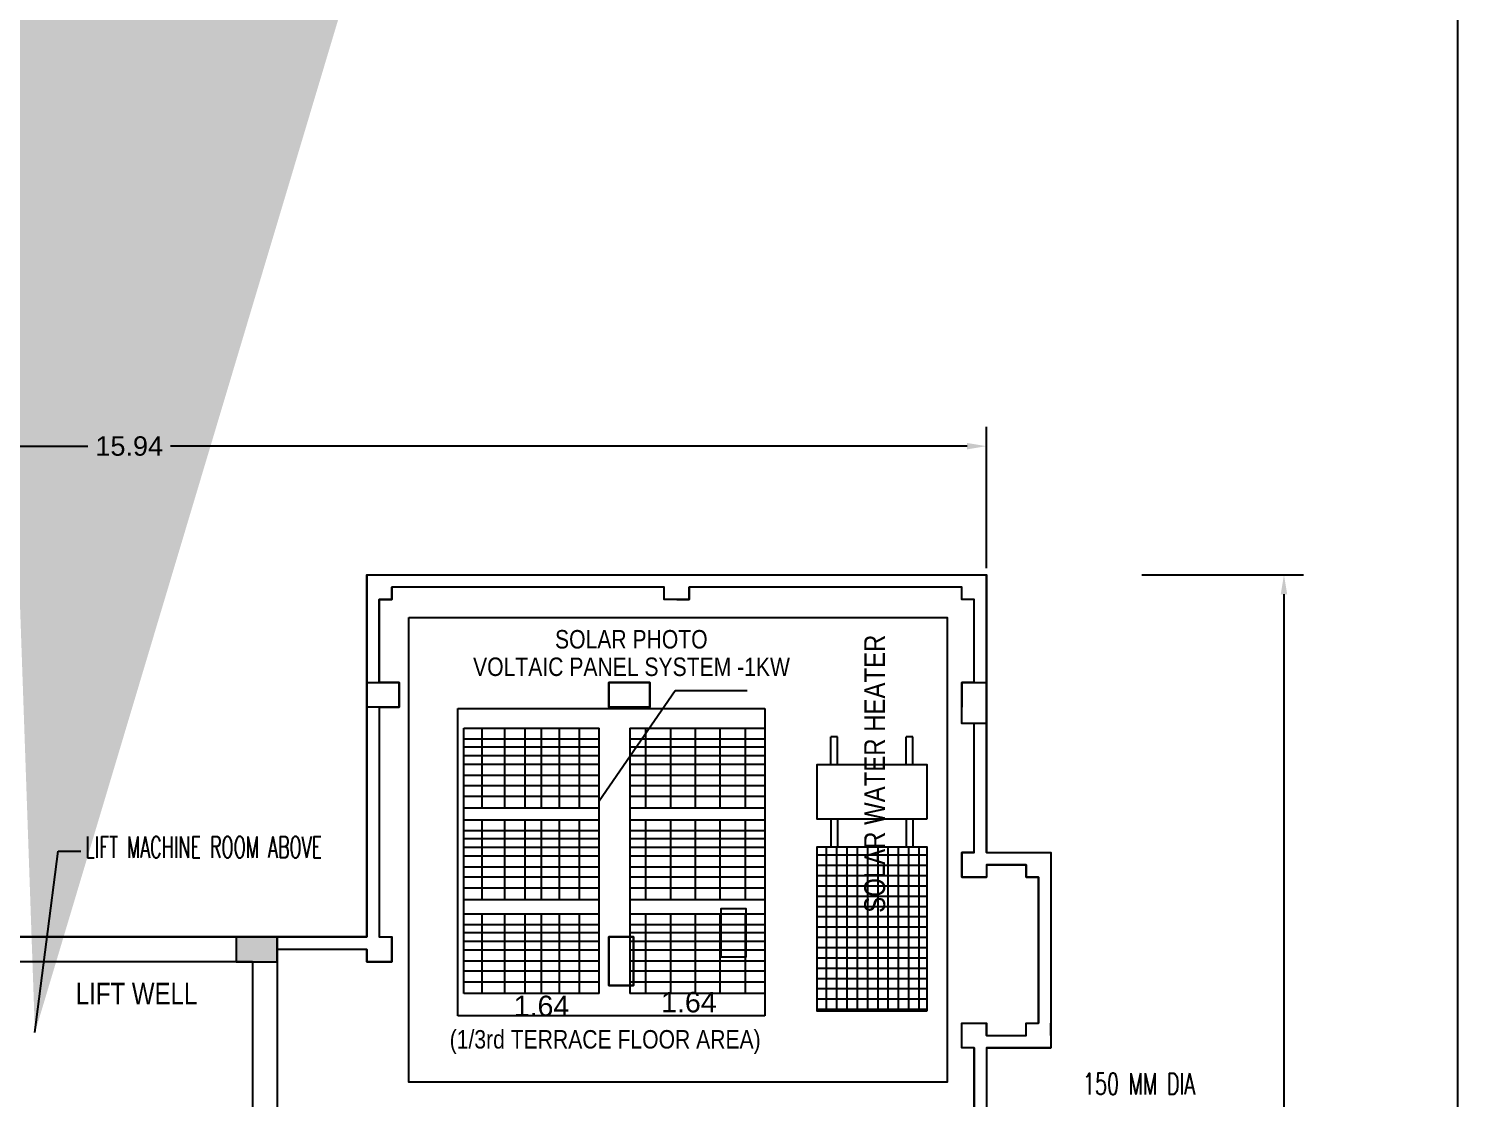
# Model space of a CAD drawing. Header units: metres. Extents: x 10 to 343, y 349 to 530.
# Drawn here: x 289.55 to 302.83, y 441.66 to 451.6 of the extents above; entities that cross this region are included whole.
import ezdxf

# ---------------------------------------------------------------- set-up
doc = ezdxf.new("R2010")
doc.units = ezdxf.units.M
doc.layers.add('BLK_2_FLR_5_ROOF_AREA', color=54, linetype='Continuous')
doc.layers.add('SOLAR_PANEL', color=3, linetype='Continuous')
doc.styles.add('ATT', font='swissck.ttf', dxfattribs={"height": 12})
doc.styles.add('m', font='micross.ttf', dxfattribs={"width": 0.9, "height": 350})
doc.styles.add('RS3', font='romans.shx', dxfattribs={"width": 0.75, "height": 200})
doc.styles.get("Standard").update_dxf_attribs({"font": 'arial.ttf'})
doc.styles.add('style1', font='micross.ttf')
doc.styles.add('style6', font='romans.shx', dxfattribs={"width": 0.8})
doc.dimstyles.new('1', dxfattribs={"dimtxt": 2, "dimasz": 100, "dimexe": 100, "dimexo": 0, "dimgap": 50, "dimtad": 1, "dimdec": 0, "dimzin": 3, "dimdsep": 46, "dimtxsty": 'RS3', "dimblk": 'ARCHTICK', "dimcen": 150, "dimdle": 100, "dimclrd": 256, "dimclre": 256, "dimclrt": 6, "dimadec": 0, "dimazin": 0, "dimtfac": 1, "dimtdec": 0, "dimtmove": 2, "dimatfit": 3, "dimfxl": 0, "dimlwd": -1, "dimlwe": -1, "dimarcsym": 0})
doc.dimstyles.get("Standard").update_dxf_attribs({"dimtxt": 0.18, "dimasz": 0.18, "dimexe": 0.18, "dimexo": 0.0625, "dimgap": 0.09, "dimtad": 0, "dimtih": 1, "dimtoh": 1, "dimzin": 0, "dimdsep": 46, "dimtxsty": 'Standard', "dimcen": 0.09, "dimadec": 0, "dimazin": 0, "dimtfac": 1, "dimtofl": 0, "dimtmove": 0, "dimatfit": 3, "dimfxl": 0, "dimtolj": 1, "dimtzin": 0, "dimarcsym": 0})
pattern_1 = [(270, (234.42885, -518.51004), (0.095621499, 0), []), (360, (234.42885, -518.51004), (0, 0.095621499), [])]
pattern_2 = [(270, (234.42885, -518.51004), (0.095621499, 0), []), (360, (234.42885, -518.51004), (0, 0.095621499), [])]

# ---------------------------------------------------------------- blocks, each defined once
blk = doc.blocks.new('_ArchTick')
at = {"color": 0, "linetype": 'ByBlock', "const_width": 0.15}
blk.add_lwpolyline([(-0.5, -0.5), (0.5, 0.5)], dxfattribs=at)
blk = doc.blocks.new('*D48')
at = {"color": 0, "lineweight": -2, "ltscale": 400}
for p, q in [((282.511, 446.585), (282.511, 447.899)), ((298.451, 446.585), (298.451, 447.899)), ((282.691, 447.719), (290.096, 447.719)), ((298.271, 447.719), (290.866, 447.719))]:
    blk.add_line(p, q, dxfattribs=at)
at = {"color": 0, "ltscale": 400}
for points in [[(282.691, 447.749), (282.691, 447.689), (282.511, 447.719)], [(298.271, 447.749), (298.271, 447.689), (298.451, 447.719)]]:
    blk.add_solid(points, dxfattribs=at)
at = {"layer": 'Defpoints', "color": 0, "ltscale": 400}
for p in [(298.451, 447.719), (282.511, 446.523), (298.451, 446.523)]:
    blk.add_point(p, dxfattribs=at)
at = {"color": 0, "ltscale": 400, "insert": (290.481, 447.719), "char_height": 0.18, "attachment_point": 5}
blk.add_mtext('\\A1;15.94', dxfattribs=at)
blk = doc.blocks.new('*D36')
at = {"color": 0, "lineweight": -2, "ltscale": 400}
for p, q in [((299.897, 446.523), (301.398, 446.523)), ((301.218, 446.343), (301.218, 437.36)), ((301.218, 428.013), (301.218, 436.996)), ((299.897, 427.833), (301.398, 427.833))]:
    blk.add_line(p, q, dxfattribs=at)
at = {"color": 0, "ltscale": 400}
for points in [[(301.188, 446.343), (301.248, 446.343), (301.218, 446.523)], [(301.188, 428.013), (301.248, 428.013), (301.218, 427.833)]]:
    blk.add_solid(points, dxfattribs=at)
at = {"layer": 'Defpoints', "color": 0, "ltscale": 400}
for p in [(299.834, 446.523), (299.834, 427.833), (301.218, 427.833)]:
    blk.add_point(p, dxfattribs=at)
at = {"color": 0, "ltscale": 400, "insert": (301.218, 437.178), "char_height": 0.18, "attachment_point": 5}
blk.add_mtext('\\A1;18.69', dxfattribs=at)

msp = doc.modelspace()

# ---------------------------------------------------------------- hatches: boundary and pattern name
h = msp.add_hatch()
h.set_pattern_fill('ANSI37', color=256, scale=0.764972, angle=225, style=0)
h.set_pattern_definition(pattern_1)
h.paths.add_polyline_path([(297.8961, 443.9967), (296.8761, 443.9967), (296.8761, 442.4668), (297.8961, 442.4668)])
h = msp.add_hatch()
h.set_pattern_fill('ANSI37', color=256, scale=0.764972, angle=225, style=0)
h.set_pattern_definition([(270, (234.42885, -518.51004), (0.095621499, 0), []), (360, (234.42885, -518.51004), (0, 0.095621499), [])])
h.paths.add_polyline_path([(297.8961, 443.9967), (296.8761, 443.9967), (296.8761, 442.4668), (297.8961, 442.4668)])
h = msp.add_hatch()
h.set_pattern_fill('ANSI37', color=256, scale=0.764972, angle=225, style=0)
h.set_pattern_definition(pattern_2)
h.paths.add_polyline_path([(297.8961, 443.9967), (296.8761, 443.9967), (296.8761, 442.4668), (297.8961, 442.4668)])
h = msp.add_hatch()
h.set_pattern_fill('ANSI37', color=256, scale=0.764972, angle=225, style=0)
h.set_pattern_definition(pattern_1)
h.paths.add_polyline_path([(297.8961, 443.9967), (296.8761, 443.9967), (296.8761, 442.4668), (297.8961, 442.4668)])
h = msp.add_hatch()
h.set_pattern_fill('ANSI37', color=256, scale=0.764972, angle=225, style=0)
h.set_pattern_definition(pattern_2)
h.paths.add_polyline_path([(297.8961, 443.9967), (296.8761, 443.9967), (296.8761, 442.4668), (297.8961, 442.4668)])
h = msp.add_hatch()
h.set_pattern_fill('ANSI37', color=256, scale=0.764972, angle=225, style=0)
h.set_pattern_definition(pattern_2)
h.paths.add_polyline_path([(297.8961, 443.9967), (296.8761, 443.9967), (296.8761, 442.4668), (297.8961, 442.4668)])
h = msp.add_hatch()
h.set_pattern_fill('ANSI37', color=256, scale=0.764972, angle=225, style=0)
h.set_pattern_definition(pattern_1)
h.paths.add_polyline_path([(297.8961, 443.9967), (296.8761, 443.9967), (296.8761, 442.4668), (297.8961, 442.4668)])
at = {"linetype": 'ByBlock'}
msp.add_hatch(color=256, dxfattribs=at).paths.add_polyline_path([(291.8562, 443.1576), (291.8562, 442.9276), (291.4762, 442.9276), (291.4762, 443.1576)])

# ---------------------------------------------------------------- linework, layer by layer
for p, q in [((292.6912, 446.5226), (292.6912, 443.1576)), ((292.6912, 446.5226), (298.4512, 446.5226)), ((292.6912, 446.4076), (292.6912, 445.8676)), ((295.4562, 446.4076), (292.9212, 446.4076)), ((298.2212, 446.4076), (295.6862, 446.4076)), ((298.4512, 443.9426), (298.4512, 446.5226)), ((298.3362, 445.5226), (298.3362, 446.2926)), ((292.6912, 445.7526), (292.6912, 443.1576)), ((295.558, 445.444), (294.8506, 444.4196)), ((295.558, 445.444), (294.8506, 444.4196)), ((295.558, 445.444), (294.8506, 444.4196)), ((295.558, 445.444), (294.8506, 444.4196)), ((295.558, 445.444), (294.8506, 444.4196)), ((295.558, 445.444), (294.8506, 444.4196)), ((295.558, 445.444), (294.8506, 444.4196)), ((296.2273, 445.444), (295.558, 445.444)), ((296.2273, 445.444), (295.558, 445.444)), ((296.2273, 445.444), (295.558, 445.444)), ((296.2273, 445.444), (295.558, 445.444)), ((296.2273, 445.444), (295.558, 445.444)), ((296.2273, 445.444), (295.558, 445.444)), ((296.2273, 445.444), (295.558, 445.444)), ((292.8062, 445.2926), (292.8062, 443.1576)), ((292.8062, 445.2926), (292.8062, 443.1576)), ((293.5363, 445.2815), (296.3921, 445.2815)), ((293.5363, 445.2815), (296.3921, 445.2815)), ((293.5363, 445.2815), (296.3921, 445.2815)), ((293.5363, 445.2815), (296.3921, 445.2815)), ((293.5363, 445.2815), (296.3921, 445.2815)), ((293.5363, 445.2815), (296.3921, 445.2815)), ((293.5363, 445.2815), (296.3921, 445.2815)), ((296.3921, 445.2815), (296.3921, 442.4257)), ((296.3921, 445.2815), (296.3921, 442.4257)), ((296.3921, 445.2815), (296.3921, 442.4257)), ((296.3921, 445.2815), (296.3921, 442.4257)), ((296.3921, 445.2815), (296.3921, 442.4257)), ((296.3921, 445.2815), (296.3921, 442.4257)), ((296.3921, 445.2815), (296.3921, 442.4257)), ((293.5929, 445.098), (294.8494, 445.098)), ((293.5929, 445.098), (294.8494, 445.098)), ((293.5929, 445.098), (294.8494, 445.098)), ((293.5929, 445.098), (294.8494, 445.098)), ((293.5929, 445.098), (294.8494, 445.098)), ((293.5929, 445.098), (294.8494, 445.098)), ((293.5929, 445.098), (294.8494, 445.098)), ((293.7607, 445.098), (293.7607, 444.3555)), ((293.97, 445.098), (293.97, 444.3555)), ((294.1583, 445.098), (294.1583, 444.3555)), ((294.3107, 445.098), (294.3107, 444.3555)), ((294.4796, 445.098), (294.4796, 444.3555)), ((294.6639, 445.098), (294.6639, 444.3555)), ((294.6639, 445.098), (294.6639, 444.3555)), ((294.6639, 445.098), (294.6639, 444.3555)), ((294.6639, 445.098), (294.6639, 444.3555)), ((294.6639, 445.098), (294.6639, 444.3555)), ((294.6639, 445.098), (294.6639, 444.3555)), ((294.6639, 445.098), (294.6639, 444.3555)), ((294.8494, 444.2466), (294.8494, 445.098)), ((294.8494, 444.2466), (294.8494, 445.098)), ((294.8494, 444.2466), (294.8494, 445.098)), ((294.8494, 444.2466), (294.8494, 445.098)), ((294.8494, 444.2466), (294.8494, 445.098)), ((294.8494, 444.2466), (294.8494, 445.098)), ((294.8494, 444.2466), (294.8494, 445.098)), ((295.1355, 445.098), (296.3921, 445.098)), ((295.1355, 445.098), (296.3921, 445.098)), ((295.1355, 445.098), (296.3921, 445.098)), ((295.1355, 445.098), (296.3921, 445.098)), ((295.1355, 445.098), (296.3921, 445.098)), ((295.1355, 445.098), (296.3921, 445.098)), ((295.1355, 445.098), (296.3921, 445.098)), ((295.2818, 445.098), (295.2818, 444.3555)), ((295.2818, 445.098), (295.2818, 444.3555)), ((295.2818, 445.098), (295.2818, 444.3555)), ((295.2818, 445.098), (295.2818, 444.3555)), ((295.2818, 445.098), (295.2818, 444.3555)), ((295.2818, 445.098), (295.2818, 444.3555)), ((295.2818, 445.098), (295.2818, 444.3555)), ((295.5147, 445.098), (295.5147, 444.3555)), ((295.5147, 445.098), (295.5147, 444.3555)), ((295.5147, 445.098), (295.5147, 444.3555)), ((295.5147, 445.098), (295.5147, 444.3555)), ((295.5147, 445.098), (295.5147, 444.3555)), ((295.5147, 445.098), (295.5147, 444.3555)), ((295.5147, 445.098), (295.5147, 444.3555)), ((295.7442, 445.098), (295.7442, 444.3555)), ((295.7442, 445.098), (295.7442, 444.3555)), ((295.7442, 445.098), (295.7442, 444.3555)), ((295.7442, 445.098), (295.7442, 444.3555)), ((295.7442, 445.098), (295.7442, 444.3555)), ((295.7442, 445.098), (295.7442, 444.3555)), ((295.7442, 445.098), (295.7442, 444.3555)), ((295.9738, 445.098), (295.9738, 444.3555)), ((295.9738, 445.098), (295.9738, 444.3555)), ((295.9738, 445.098), (295.9738, 444.3555)), ((295.9738, 445.098), (295.9738, 444.3555)), ((295.9738, 445.098), (295.9738, 444.3555)), ((295.9738, 445.098), (295.9738, 444.3555)), ((295.9738, 445.098), (295.9738, 444.3555)), ((296.2066, 445.098), (296.2066, 444.3555)), ((296.2066, 445.098), (296.2066, 444.3555)), ((296.2066, 445.098), (296.2066, 444.3555)), ((296.2066, 445.098), (296.2066, 444.3555)), ((296.2066, 445.098), (296.2066, 444.3555)), ((296.2066, 445.098), (296.2066, 444.3555)), ((296.2066, 445.098), (296.2066, 444.3555)), ((296.3921, 445.098), (296.3921, 444.3555)), ((296.3921, 445.098), (296.3921, 444.3555)), ((296.3921, 445.098), (296.3921, 444.3555)), ((296.3921, 445.098), (296.3921, 444.3555)), ((296.3921, 445.098), (296.3921, 444.3555)), ((296.3921, 445.098), (296.3921, 444.3555)), ((296.3921, 445.098), (296.3921, 444.3555)), ((298.3362, 443.9426), (298.3362, 445.1426)), ((294.8494, 444.9956), (293.5929, 444.9956)), ((294.8494, 444.9956), (293.5929, 444.9956)), ((294.8494, 444.9956), (293.5929, 444.9956)), ((294.8494, 444.9956), (293.5929, 444.9956)), ((294.8494, 444.9956), (293.5929, 444.9956)), ((294.8494, 444.9956), (293.5929, 444.9956)), ((294.8494, 444.9956), (293.5929, 444.9956)), ((296.3921, 444.9956), (295.1355, 444.9956)), ((296.3921, 444.9956), (295.1355, 444.9956)), ((296.3921, 444.9956), (295.1355, 444.9956)), ((296.3921, 444.9956), (295.1355, 444.9956)), ((296.3921, 444.9956), (295.1355, 444.9956)), ((296.3921, 444.9956), (295.1355, 444.9956)), ((296.3921, 444.9956), (295.1355, 444.9956)), ((297.0036, 444.7617), (297.0036, 445.0167)), ((297.0673, 445.0167), (297.0036, 445.0167)), ((297.0036, 444.7617), (297.0036, 445.0167)), ((297.0673, 445.0167), (297.0036, 445.0167)), ((297.0036, 444.7617), (297.0036, 445.0167)), ((297.0673, 445.0167), (297.0036, 445.0167)), ((297.0036, 444.7617), (297.0036, 445.0167)), ((297.0673, 445.0167), (297.0036, 445.0167)), ((297.0036, 444.7617), (297.0036, 445.0167)), ((297.0673, 445.0167), (297.0036, 445.0167)), ((297.0036, 444.7617), (297.0036, 445.0167)), ((297.0673, 445.0167), (297.0036, 445.0167)), ((297.0036, 444.7617), (297.0036, 445.0167)), ((297.0673, 445.0167), (297.0036, 445.0167)), ((297.0673, 444.7617), (297.0673, 445.0167)), ((297.0673, 444.7617), (297.0673, 445.0167)), ((297.0673, 444.7617), (297.0673, 445.0167)), ((297.0673, 444.7617), (297.0673, 445.0167)), ((297.0673, 444.7617), (297.0673, 445.0167)), ((297.0673, 444.7617), (297.0673, 445.0167)), ((297.0673, 444.7617), (297.0673, 445.0167)), ((297.7048, 444.7617), (297.7048, 445.0167)), ((297.7686, 445.0167), (297.7048, 445.0167)), ((297.7048, 444.7617), (297.7048, 445.0167)), ((297.7686, 445.0167), (297.7048, 445.0167)), ((297.7048, 444.7617), (297.7048, 445.0167)), ((297.7686, 445.0167), (297.7048, 445.0167)), ((297.7048, 444.7617), (297.7048, 445.0167)), ((297.7686, 445.0167), (297.7048, 445.0167)), ((297.7048, 444.7617), (297.7048, 445.0167)), ((297.7686, 445.0167), (297.7048, 445.0167)), ((297.7048, 444.7617), (297.7048, 445.0167)), ((297.7686, 445.0167), (297.7048, 445.0167)), ((297.7048, 444.7617), (297.7048, 445.0167)), ((297.7686, 445.0167), (297.7048, 445.0167)), ((297.7686, 444.7617), (297.7686, 445.0167)), ((297.7686, 444.7617), (297.7686, 445.0167)), ((297.7686, 444.7617), (297.7686, 445.0167)), ((297.7686, 444.7617), (297.7686, 445.0167)), ((297.7686, 444.7617), (297.7686, 445.0167)), ((297.7686, 444.7617), (297.7686, 445.0167)), ((297.7686, 444.7617), (297.7686, 445.0167)), ((294.8494, 444.9214), (293.5929, 444.9214)), ((294.8494, 444.9214), (293.5929, 444.9214)), ((294.8494, 444.9214), (293.5929, 444.9214)), ((294.8494, 444.9214), (293.5929, 444.9214)), ((294.8494, 444.9214), (293.5929, 444.9214)), ((294.8494, 444.9214), (293.5929, 444.9214)), ((294.8494, 444.9214), (293.5929, 444.9214)), ((294.8494, 444.8403), (293.5929, 444.8403)), ((294.8494, 444.8403), (293.5929, 444.8403)), ((294.8494, 444.8403), (293.5929, 444.8403)), ((294.8494, 444.8403), (293.5929, 444.8403)), ((294.8494, 444.8403), (293.5929, 444.8403)), ((294.8494, 444.8403), (293.5929, 444.8403)), ((294.8494, 444.8403), (293.5929, 444.8403)), ((296.3921, 444.9214), (295.1355, 444.9214)), ((296.3921, 444.9214), (295.1355, 444.9214)), ((296.3921, 444.9214), (295.1355, 444.9214)), ((296.3921, 444.9214), (295.1355, 444.9214)), ((296.3921, 444.9214), (295.1355, 444.9214)), ((296.3921, 444.9214), (295.1355, 444.9214)), ((296.3921, 444.9214), (295.1355, 444.9214)), ((296.3921, 444.8403), (295.1355, 444.8403)), ((296.3921, 444.8403), (295.1355, 444.8403)), ((296.3921, 444.8403), (295.1355, 444.8403)), ((296.3921, 444.8403), (295.1355, 444.8403)), ((296.3921, 444.8403), (295.1355, 444.8403)), ((296.3921, 444.8403), (295.1355, 444.8403)), ((296.3921, 444.8403), (295.1355, 444.8403)), ((294.8494, 444.7593), (293.5929, 444.7593)), ((294.8494, 444.7593), (293.5929, 444.7593)), ((294.8494, 444.7593), (293.5929, 444.7593)), ((294.8494, 444.7593), (293.5929, 444.7593)), ((294.8494, 444.7593), (293.5929, 444.7593)), ((294.8494, 444.7593), (293.5929, 444.7593)), ((294.8494, 444.7593), (293.5929, 444.7593)), ((296.3921, 444.7593), (295.1355, 444.7593)), ((296.3921, 444.7593), (295.1355, 444.7593)), ((296.3921, 444.7593), (295.1355, 444.7593)), ((296.3921, 444.7593), (295.1355, 444.7593)), ((296.3921, 444.7593), (295.1355, 444.7593)), ((296.3921, 444.7593), (295.1355, 444.7593)), ((296.3921, 444.7593), (295.1355, 444.7593)), ((294.8494, 444.6581), (293.5929, 444.6581)), ((294.8494, 444.6581), (293.5929, 444.6581)), ((294.8494, 444.6581), (293.5929, 444.6581)), ((294.8494, 444.6581), (293.5929, 444.6581)), ((294.8494, 444.6581), (293.5929, 444.6581)), ((294.8494, 444.6581), (293.5929, 444.6581)), ((294.8494, 444.6581), (293.5929, 444.6581)), ((294.8494, 444.5635), (293.5929, 444.5635)), ((294.8494, 444.5635), (293.5929, 444.5635)), ((294.8494, 444.5635), (293.5929, 444.5635)), ((294.8494, 444.5635), (293.5929, 444.5635)), ((294.8494, 444.5635), (293.5929, 444.5635)), ((294.8494, 444.5635), (293.5929, 444.5635)), ((294.8494, 444.5635), (293.5929, 444.5635)), ((296.3921, 444.6581), (295.1355, 444.6581)), ((296.3921, 444.6581), (295.1355, 444.6581)), ((296.3921, 444.6581), (295.1355, 444.6581)), ((296.3921, 444.6581), (295.1355, 444.6581)), ((296.3921, 444.6581), (295.1355, 444.6581)), ((296.3921, 444.6581), (295.1355, 444.6581)), ((296.3921, 444.6581), (295.1355, 444.6581)), ((296.3921, 444.5635), (295.1355, 444.5635)), ((296.3921, 444.5635), (295.1355, 444.5635)), ((296.3921, 444.5635), (295.1355, 444.5635)), ((296.3921, 444.5635), (295.1355, 444.5635)), ((296.3921, 444.5635), (295.1355, 444.5635)), ((296.3921, 444.5635), (295.1355, 444.5635)), ((296.3921, 444.5635), (295.1355, 444.5635)), ((294.8494, 444.4623), (293.5929, 444.4623)), ((294.8494, 444.4623), (293.5929, 444.4623)), ((294.8494, 444.4623), (293.5929, 444.4623)), ((294.8494, 444.4623), (293.5929, 444.4623)), ((294.8494, 444.4623), (293.5929, 444.4623)), ((294.8494, 444.4623), (293.5929, 444.4623)), ((294.8494, 444.4623), (293.5929, 444.4623)), ((296.3921, 444.4623), (295.1355, 444.4623)), ((296.3921, 444.4623), (295.1355, 444.4623)), ((296.3921, 444.4623), (295.1355, 444.4623)), ((296.3921, 444.4623), (295.1355, 444.4623)), ((296.3921, 444.4623), (295.1355, 444.4623)), ((296.3921, 444.4623), (295.1355, 444.4623)), ((296.3921, 444.4623), (295.1355, 444.4623)), ((294.8494, 444.3555), (293.5929, 444.3555)), ((294.8494, 444.3555), (293.5929, 444.3555)), ((294.8494, 444.3555), (293.5929, 444.3555)), ((294.8494, 444.3555), (293.5929, 444.3555)), ((294.8494, 444.3555), (293.5929, 444.3555)), ((294.8494, 444.3555), (293.5929, 444.3555)), ((294.8494, 444.3555), (293.5929, 444.3555)), ((296.3921, 444.3555), (295.1355, 444.3555)), ((296.3921, 444.3555), (295.1355, 444.3555)), ((296.3921, 444.3555), (295.1355, 444.3555)), ((296.3921, 444.3555), (295.1355, 444.3555)), ((296.3921, 444.3555), (295.1355, 444.3555)), ((296.3921, 444.3555), (295.1355, 444.3555)), ((296.3921, 444.3555), (295.1355, 444.3555)), ((293.5929, 444.2466), (294.8494, 444.2466)), ((293.5929, 444.2466), (294.8494, 444.2466)), ((293.5929, 444.2466), (294.8494, 444.2466)), ((293.5929, 444.2466), (294.8494, 444.2466)), ((293.5929, 444.2466), (294.8494, 444.2466)), ((293.5929, 444.2466), (294.8494, 444.2466)), ((293.5929, 444.2466), (294.8494, 444.2466)), ((294.8494, 444.1442), (293.5929, 444.1442)), ((294.8494, 444.1442), (293.5929, 444.1442)), ((294.8494, 444.1442), (293.5929, 444.1442)), ((294.8494, 444.1442), (293.5929, 444.1442)), ((294.8494, 444.1442), (293.5929, 444.1442)), ((294.8494, 444.1442), (293.5929, 444.1442)), ((294.8494, 444.1442), (293.5929, 444.1442)), ((293.7607, 444.2466), (293.7607, 443.5041)), ((293.97, 444.2466), (293.97, 443.5041)), ((294.1583, 444.2466), (294.1583, 443.5041)), ((294.3107, 444.2466), (294.3107, 443.5041)), ((294.4796, 444.2466), (294.4796, 443.5041)), ((294.6639, 444.2466), (294.6639, 443.5041)), ((294.6639, 444.2466), (294.6639, 443.5041)), ((294.6639, 444.2466), (294.6639, 443.5041)), ((294.6639, 444.2466), (294.6639, 443.5041)), ((294.6639, 444.2466), (294.6639, 443.5041)), ((294.6639, 444.2466), (294.6639, 443.5041)), ((294.6639, 444.2466), (294.6639, 443.5041)), ((294.8494, 443.5041), (294.8494, 444.2466)), ((294.8494, 443.5041), (294.8494, 444.2466)), ((294.8494, 443.5041), (294.8494, 444.2466)), ((294.8494, 443.5041), (294.8494, 444.2466)), ((294.8494, 443.5041), (294.8494, 444.2466)), ((294.8494, 443.5041), (294.8494, 444.2466)), ((294.8494, 443.3734), (294.8494, 444.2466)), ((295.1355, 444.2466), (296.3921, 444.2466)), ((295.1355, 444.2466), (296.3921, 444.2466)), ((295.1355, 444.2466), (296.3921, 444.2466)), ((295.1355, 444.2466), (296.3921, 444.2466)), ((295.1355, 444.2466), (296.3921, 444.2466)), ((295.1355, 444.2466), (296.3921, 444.2466)), ((295.1355, 444.2466), (296.3921, 444.2466)), ((296.3921, 444.1442), (295.1355, 444.1442)), ((296.3921, 444.1442), (295.1355, 444.1442)), ((296.3921, 444.1442), (295.1355, 444.1442)), ((296.3921, 444.1442), (295.1355, 444.1442)), ((296.3921, 444.1442), (295.1355, 444.1442)), ((296.3921, 444.1442), (295.1355, 444.1442)), ((296.3921, 444.1442), (295.1355, 444.1442)), ((295.2818, 444.2466), (295.2818, 443.5041)), ((295.2818, 444.2466), (295.2818, 443.5041)), ((295.2818, 444.2466), (295.2818, 443.5041)), ((295.2818, 444.2466), (295.2818, 443.5041)), ((295.2818, 444.2466), (295.2818, 443.5041)), ((295.2818, 444.2466), (295.2818, 443.5041)), ((295.2818, 444.2466), (295.2818, 443.5041)), ((295.5147, 444.2466), (295.5147, 443.5041)), ((295.5147, 444.2466), (295.5147, 443.5041)), ((295.5147, 444.2466), (295.5147, 443.5041)), ((295.5147, 444.2466), (295.5147, 443.5041)), ((295.5147, 444.2466), (295.5147, 443.5041)), ((295.5147, 444.2466), (295.5147, 443.5041)), ((295.5147, 444.2466), (295.5147, 443.5041)), ((295.7442, 444.2466), (295.7442, 443.5041)), ((295.7442, 444.2466), (295.7442, 443.5041)), ((295.7442, 444.2466), (295.7442, 443.5041)), ((295.7442, 444.2466), (295.7442, 443.5041)), ((295.7442, 444.2466), (295.7442, 443.5041)), ((295.7442, 444.2466), (295.7442, 443.5041)), ((295.7442, 444.2466), (295.7442, 443.5041)), ((295.9738, 444.2466), (295.9738, 443.5041)), ((295.9738, 444.2466), (295.9738, 443.5041)), ((295.9738, 444.2466), (295.9738, 443.5041)), ((295.9738, 444.2466), (295.9738, 443.5041)), ((295.9738, 444.2466), (295.9738, 443.5041)), ((295.9738, 444.2466), (295.9738, 443.5041)), ((295.9738, 444.2466), (295.9738, 443.5041)), ((296.2066, 444.2466), (296.2066, 443.5041)), ((296.2066, 444.2466), (296.2066, 443.5041)), ((296.2066, 444.2466), (296.2066, 443.5041)), ((296.2066, 444.2466), (296.2066, 443.5041)), ((296.2066, 444.2466), (296.2066, 443.5041)), ((296.2066, 444.2466), (296.2066, 443.5041)), ((296.2066, 444.2466), (296.2066, 443.5041)), ((296.3921, 444.2466), (296.3921, 443.5041)), ((296.3921, 444.2466), (296.3921, 443.5041)), ((296.3921, 444.2466), (296.3921, 443.5041)), ((296.3921, 444.2466), (296.3921, 443.5041)), ((296.3921, 444.2466), (296.3921, 443.5041)), ((296.3921, 444.2466), (296.3921, 443.5041)), ((296.3921, 444.2466), (296.3921, 443.5041)), ((297.0036, 444.2517), (297.0036, 443.9967)), ((297.0036, 444.2517), (297.0036, 443.9967)), ((297.0036, 444.2517), (297.0036, 443.9967)), ((297.0036, 444.2517), (297.0036, 443.9967)), ((297.0036, 444.2517), (297.0036, 443.9967)), ((297.0036, 444.2517), (297.0036, 443.9967)), ((297.0036, 444.2517), (297.0036, 443.9967)), ((297.0673, 444.2517), (297.0673, 443.9967)), ((297.0673, 444.2517), (297.0673, 443.9967)), ((297.0673, 444.2517), (297.0673, 443.9967)), ((297.0673, 444.2517), (297.0673, 443.9967)), ((297.0673, 444.2517), (297.0673, 443.9967)), ((297.0673, 444.2517), (297.0673, 443.9967)), ((297.0673, 444.2517), (297.0673, 443.9967)), ((297.7048, 444.2517), (297.7048, 443.9967)), ((297.7048, 444.2517), (297.7048, 443.9967)), ((297.7048, 444.2517), (297.7048, 443.9967)), ((297.7048, 444.2517), (297.7048, 443.9967)), ((297.7048, 444.2517), (297.7048, 443.9967)), ((297.7048, 444.2517), (297.7048, 443.9967)), ((297.7048, 444.2517), (297.7048, 443.9967)), ((297.7686, 444.2517), (297.7686, 443.9967)), ((297.7686, 444.2517), (297.7686, 443.9967)), ((297.7686, 444.2517), (297.7686, 443.9967)), ((297.7686, 444.2517), (297.7686, 443.9967)), ((297.7686, 444.2517), (297.7686, 443.9967)), ((297.7686, 444.2517), (297.7686, 443.9967)), ((297.7686, 444.2517), (297.7686, 443.9967)), ((294.8494, 444.0699), (293.5929, 444.0699)), ((294.8494, 444.0699), (293.5929, 444.0699)), ((294.8494, 444.0699), (293.5929, 444.0699)), ((294.8494, 444.0699), (293.5929, 444.0699)), ((294.8494, 444.0699), (293.5929, 444.0699)), ((294.8494, 444.0699), (293.5929, 444.0699)), ((294.8494, 444.0699), (293.5929, 444.0699)), ((296.3921, 444.0699), (295.1355, 444.0699)), ((296.3921, 444.0699), (295.1355, 444.0699)), ((296.3921, 444.0699), (295.1355, 444.0699)), ((296.3921, 444.0699), (295.1355, 444.0699)), ((296.3921, 444.0699), (295.1355, 444.0699)), ((296.3921, 444.0699), (295.1355, 444.0699)), ((296.3921, 444.0699), (295.1355, 444.0699)), ((294.8494, 443.9889), (293.5929, 443.9889)), ((294.8494, 443.9889), (293.5929, 443.9889)), ((294.8494, 443.9889), (293.5929, 443.9889)), ((294.8494, 443.9889), (293.5929, 443.9889)), ((294.8494, 443.9889), (293.5929, 443.9889)), ((294.8494, 443.9889), (293.5929, 443.9889)), ((294.8494, 443.9889), (293.5929, 443.9889)), ((294.8494, 443.9079), (293.5929, 443.9079)), ((294.8494, 443.9079), (293.5929, 443.9079)), ((294.8494, 443.9079), (293.5929, 443.9079)), ((294.8494, 443.9079), (293.5929, 443.9079)), ((294.8494, 443.9079), (293.5929, 443.9079)), ((294.8494, 443.9079), (293.5929, 443.9079)), ((294.8494, 443.9079), (293.5929, 443.9079)), ((296.3921, 443.9889), (295.1355, 443.9889)), ((296.3921, 443.9889), (295.1355, 443.9889)), ((296.3921, 443.9889), (295.1355, 443.9889)), ((296.3921, 443.9889), (295.1355, 443.9889)), ((296.3921, 443.9889), (295.1355, 443.9889)), ((296.3921, 443.9889), (295.1355, 443.9889)), ((296.3921, 443.9889), (295.1355, 443.9889)), ((296.3921, 443.9079), (295.1355, 443.9079)), ((296.3921, 443.9079), (295.1355, 443.9079)), ((296.3921, 443.9079), (295.1355, 443.9079)), ((296.3921, 443.9079), (295.1355, 443.9079)), ((296.3921, 443.9079), (295.1355, 443.9079)), ((296.3921, 443.9079), (295.1355, 443.9079)), ((296.3921, 443.9079), (295.1355, 443.9079)), ((298.4512, 443.9426), (299.0512, 443.9426)), ((299.0512, 443.9426), (299.0512, 442.1276)), ((294.8494, 443.8066), (293.5929, 443.8066)), ((294.8494, 443.8066), (293.5929, 443.8066)), ((294.8494, 443.8066), (293.5929, 443.8066)), ((294.8494, 443.8066), (293.5929, 443.8066)), ((294.8494, 443.8066), (293.5929, 443.8066)), ((294.8494, 443.8066), (293.5929, 443.8066)), ((294.8494, 443.8066), (293.5929, 443.8066)), ((296.3921, 443.8066), (295.1355, 443.8066)), ((296.3921, 443.8066), (295.1355, 443.8066)), ((296.3921, 443.8066), (295.1355, 443.8066)), ((296.3921, 443.8066), (295.1355, 443.8066)), ((296.3921, 443.8066), (295.1355, 443.8066)), ((296.3921, 443.8066), (295.1355, 443.8066)), ((296.3921, 443.8066), (295.1355, 443.8066)), ((298.4512, 443.8276), (298.8212, 443.8276)), ((298.4512, 443.8276), (298.4512, 443.7126)), ((299.0512, 443.8276), (299.0512, 443.7126)), ((294.8494, 443.7121), (293.5929, 443.7121)), ((294.8494, 443.7121), (293.5929, 443.7121)), ((294.8494, 443.7121), (293.5929, 443.7121)), ((294.8494, 443.7121), (293.5929, 443.7121)), ((294.8494, 443.7121), (293.5929, 443.7121)), ((294.8494, 443.7121), (293.5929, 443.7121)), ((294.8494, 443.7121), (293.5929, 443.7121)), ((294.8494, 443.6108), (293.5929, 443.6108)), ((294.8494, 443.6108), (293.5929, 443.6108)), ((294.8494, 443.6108), (293.5929, 443.6108)), ((294.8494, 443.6108), (293.5929, 443.6108)), ((294.8494, 443.6108), (293.5929, 443.6108)), ((294.8494, 443.6108), (293.5929, 443.6108)), ((294.8494, 443.6108), (293.5929, 443.6108)), ((296.3921, 443.7121), (295.1355, 443.7121)), ((296.3921, 443.7121), (295.1355, 443.7121)), ((296.3921, 443.7121), (295.1355, 443.7121)), ((296.3921, 443.7121), (295.1355, 443.7121)), ((296.3921, 443.7121), (295.1355, 443.7121)), ((296.3921, 443.7121), (295.1355, 443.7121)), ((296.3921, 443.7121), (295.1355, 443.7121)), ((296.3921, 443.6108), (295.1355, 443.6108)), ((296.3921, 443.6108), (295.1355, 443.6108)), ((296.3921, 443.6108), (295.1355, 443.6108)), ((296.3921, 443.6108), (295.1355, 443.6108)), ((296.3921, 443.6108), (295.1355, 443.6108)), ((296.3921, 443.6108), (295.1355, 443.6108)), ((296.3921, 443.6108), (295.1355, 443.6108)), ((298.9362, 443.7126), (298.9362, 442.3576)), ((294.8494, 443.5041), (293.5929, 443.5041)), ((294.8494, 443.5041), (293.5929, 443.5041)), ((294.8494, 443.5041), (293.5929, 443.5041)), ((294.8494, 443.5041), (293.5929, 443.5041)), ((294.8494, 443.5041), (293.5929, 443.5041)), ((294.8494, 443.5041), (293.5929, 443.5041)), ((294.8494, 443.5041), (293.5929, 443.5041)), ((296.3921, 443.5041), (295.1355, 443.5041)), ((296.3921, 443.5041), (295.1355, 443.5041)), ((296.3921, 443.5041), (295.1355, 443.5041)), ((296.3921, 443.5041), (295.1355, 443.5041)), ((296.3921, 443.5041), (295.1355, 443.5041)), ((296.3921, 443.5041), (295.1355, 443.5041)), ((296.3921, 443.5041), (295.1355, 443.5041)), ((293.5929, 443.3734), (294.8494, 443.3734)), ((293.5929, 443.3734), (294.8494, 443.3734)), ((293.5929, 443.3734), (294.8494, 443.3734)), ((293.5929, 443.3734), (294.8494, 443.3734)), ((293.5929, 443.3734), (294.8494, 443.3734)), ((293.5929, 443.3734), (294.8494, 443.3734)), ((293.5929, 443.3734), (294.8494, 443.3734)), ((293.7607, 443.3734), (293.7607, 442.6309)), ((293.97, 443.3734), (293.97, 442.6309)), ((294.1583, 443.3734), (294.1583, 442.6309)), ((294.3107, 443.3734), (294.3107, 442.6309)), ((294.4796, 443.3734), (294.4796, 442.6309)), ((294.6639, 443.3734), (294.6639, 442.6309)), ((294.6639, 443.3734), (294.6639, 442.6309)), ((294.6639, 443.3734), (294.6639, 442.6309)), ((294.6639, 443.3734), (294.6639, 442.6309)), ((294.6639, 443.3734), (294.6639, 442.6309)), ((294.6639, 443.3734), (294.6639, 442.6309)), ((294.6639, 443.3734), (294.6639, 442.6309)), ((294.8494, 442.6309), (294.8494, 443.3734)), ((294.8494, 442.6309), (294.8494, 443.3734)), ((294.8494, 442.6309), (294.8494, 443.3734)), ((294.8494, 442.6309), (294.8494, 443.3734)), ((294.8494, 442.6309), (294.8494, 443.3734)), ((294.8494, 442.6309), (294.8494, 443.3734)), ((294.8494, 442.6309), (294.8494, 443.3734)), ((295.1355, 443.3734), (296.3921, 443.3734)), ((295.1355, 443.3734), (296.3921, 443.3734)), ((295.1355, 443.3734), (296.3921, 443.3734)), ((295.1355, 443.3734), (296.3921, 443.3734)), ((295.1355, 443.3734), (296.3921, 443.3734)), ((295.1355, 443.3734), (296.3921, 443.3734)), ((295.1355, 443.3734), (296.3921, 443.3734)), ((295.2818, 443.3734), (295.2818, 442.6309)), ((295.2818, 443.3734), (295.2818, 442.6309)), ((295.2818, 443.3734), (295.2818, 442.6309)), ((295.2818, 443.3734), (295.2818, 442.6309)), ((295.2818, 443.3734), (295.2818, 442.6309)), ((295.2818, 443.3734), (295.2818, 442.6309)), ((295.2818, 443.3734), (295.2818, 442.6309)), ((295.5147, 443.3734), (295.5147, 442.6309)), ((295.5147, 443.3734), (295.5147, 442.6309)), ((295.5147, 443.3734), (295.5147, 442.6309)), ((295.5147, 443.3734), (295.5147, 442.6309)), ((295.5147, 443.3734), (295.5147, 442.6309)), ((295.5147, 443.3734), (295.5147, 442.6309)), ((295.5147, 443.3734), (295.5147, 442.6309)), ((295.7442, 443.3734), (295.7442, 442.6309)), ((295.7442, 443.3734), (295.7442, 442.6309)), ((295.7442, 443.3734), (295.7442, 442.6309)), ((295.7442, 443.3734), (295.7442, 442.6309)), ((295.7442, 443.3734), (295.7442, 442.6309)), ((295.7442, 443.3734), (295.7442, 442.6309)), ((295.7442, 443.3734), (295.7442, 442.6309)), ((295.9738, 443.3734), (295.9738, 442.6309)), ((295.9738, 443.3734), (295.9738, 442.6309)), ((295.9738, 443.3734), (295.9738, 442.6309)), ((295.9738, 443.3734), (295.9738, 442.6309)), ((295.9738, 443.3734), (295.9738, 442.6309)), ((295.9738, 443.3734), (295.9738, 442.6309)), ((295.9738, 443.3734), (295.9738, 442.6309)), ((296.2066, 443.3734), (296.2066, 442.6309)), ((296.2066, 443.3734), (296.2066, 442.6309)), ((296.2066, 443.3734), (296.2066, 442.6309)), ((296.2066, 443.3734), (296.2066, 442.6309)), ((296.2066, 443.3734), (296.2066, 442.6309)), ((296.2066, 443.3734), (296.2066, 442.6309)), ((296.2066, 443.3734), (296.2066, 442.6309)), ((296.3921, 443.3734), (296.3921, 442.6309)), ((296.3921, 443.3734), (296.3921, 442.6309)), ((296.3921, 443.3734), (296.3921, 442.6309)), ((296.3921, 443.3734), (296.3921, 442.6309)), ((296.3921, 443.3734), (296.3921, 442.6309)), ((296.3921, 443.3734), (296.3921, 442.6309)), ((296.3921, 443.3734), (296.3921, 442.6309)), ((294.8494, 443.2711), (293.5929, 443.2711)), ((294.8494, 443.2711), (293.5929, 443.2711)), ((294.8494, 443.2711), (293.5929, 443.2711)), ((294.8494, 443.2711), (293.5929, 443.2711)), ((294.8494, 443.2711), (293.5929, 443.2711)), ((294.8494, 443.2711), (293.5929, 443.2711)), ((294.8494, 443.2711), (293.5929, 443.2711)), ((296.3921, 443.2711), (295.1355, 443.2711)), ((296.3921, 443.2711), (295.1355, 443.2711)), ((296.3921, 443.2711), (295.1355, 443.2711)), ((296.3921, 443.2711), (295.1355, 443.2711)), ((296.3921, 443.2711), (295.1355, 443.2711)), ((296.3921, 443.2711), (295.1355, 443.2711)), ((296.3921, 443.2711), (295.1355, 443.2711)), ((292.6912, 443.1576), (291.8562, 443.1576)), ((292.6912, 443.1576), (291.8562, 443.1576)), ((292.8062, 443.1576), (292.9212, 443.1576)), ((294.8494, 443.1968), (293.5929, 443.1968)), ((294.8494, 443.1968), (293.5929, 443.1968)), ((294.8494, 443.1968), (293.5929, 443.1968)), ((294.8494, 443.1968), (293.5929, 443.1968)), ((294.8494, 443.1968), (293.5929, 443.1968)), ((294.8494, 443.1968), (293.5929, 443.1968)), ((294.8494, 443.1968), (293.5929, 443.1968)), ((294.8494, 443.1158), (293.5929, 443.1158)), ((294.8494, 443.1158), (293.5929, 443.1158)), ((294.8494, 443.1158), (293.5929, 443.1158)), ((294.8494, 443.1158), (293.5929, 443.1158)), ((294.8494, 443.1158), (293.5929, 443.1158)), ((294.8494, 443.1158), (293.5929, 443.1158)), ((294.8494, 443.1158), (293.5929, 443.1158)), ((296.3921, 443.1968), (295.1355, 443.1968)), ((296.3921, 443.1968), (295.1355, 443.1968)), ((296.3921, 443.1968), (295.1355, 443.1968)), ((296.3921, 443.1968), (295.1355, 443.1968)), ((296.3921, 443.1968), (295.1355, 443.1968)), ((296.3921, 443.1968), (295.1355, 443.1968)), ((296.3921, 443.1968), (295.1355, 443.1968)), ((296.3921, 443.1158), (295.1355, 443.1158)), ((296.3921, 443.1158), (295.1355, 443.1158)), ((296.3921, 443.1158), (295.1355, 443.1158)), ((296.3921, 443.1158), (295.1355, 443.1158)), ((296.3921, 443.1158), (295.1355, 443.1158)), ((296.3921, 443.1158), (295.1355, 443.1158)), ((296.3921, 443.1158), (295.1355, 443.1158)), ((292.6912, 443.0426), (291.8562, 443.0426)), ((292.6912, 443.0426), (291.8562, 443.0426)), ((294.8494, 443.0348), (293.5929, 443.0348)), ((294.8494, 443.0348), (293.5929, 443.0348)), ((294.8494, 443.0348), (293.5929, 443.0348)), ((294.8494, 443.0348), (293.5929, 443.0348)), ((294.8494, 443.0348), (293.5929, 443.0348)), ((294.8494, 443.0348), (293.5929, 443.0348)), ((294.8494, 443.0348), (293.5929, 443.0348)), ((296.3921, 443.0348), (295.1355, 443.0348)), ((296.3921, 443.0348), (295.1355, 443.0348)), ((296.3921, 443.0348), (295.1355, 443.0348)), ((296.3921, 443.0348), (295.1355, 443.0348)), ((296.3921, 443.0348), (295.1355, 443.0348)), ((296.3921, 443.0348), (295.1355, 443.0348)), ((296.3921, 443.0348), (295.1355, 443.0348)), ((294.8494, 442.9335), (293.5929, 442.9335)), ((294.8494, 442.9335), (293.5929, 442.9335)), ((294.8494, 442.9335), (293.5929, 442.9335)), ((294.8494, 442.9335), (293.5929, 442.9335)), ((294.8494, 442.9335), (293.5929, 442.9335)), ((294.8494, 442.9335), (293.5929, 442.9335)), ((294.8494, 442.9335), (293.5929, 442.9335)), ((294.8494, 442.839), (293.5929, 442.839)), ((294.8494, 442.839), (293.5929, 442.839)), ((294.8494, 442.839), (293.5929, 442.839)), ((294.8494, 442.839), (293.5929, 442.839)), ((294.8494, 442.839), (293.5929, 442.839)), ((294.8494, 442.839), (293.5929, 442.839)), ((294.8494, 442.839), (293.5929, 442.839)), ((296.3921, 442.9335), (295.1355, 442.9335)), ((296.3921, 442.9335), (295.1355, 442.9335)), ((296.3921, 442.9335), (295.1355, 442.9335)), ((296.3921, 442.9335), (295.1355, 442.9335)), ((296.3921, 442.9335), (295.1355, 442.9335)), ((296.3921, 442.9335), (295.1355, 442.9335)), ((296.3921, 442.9335), (295.1355, 442.9335)), ((296.3921, 442.839), (295.1355, 442.839)), ((296.3921, 442.839), (295.1355, 442.839)), ((296.3921, 442.839), (295.1355, 442.839)), ((296.3921, 442.839), (295.1355, 442.839)), ((296.3921, 442.839), (295.1355, 442.839)), ((296.3921, 442.839), (295.1355, 442.839)), ((296.3921, 442.839), (295.1355, 442.839)), ((294.8494, 442.7377), (293.5929, 442.7377)), ((294.8494, 442.7377), (293.5929, 442.7377)), ((294.8494, 442.7377), (293.5929, 442.7377)), ((294.8494, 442.7377), (293.5929, 442.7377)), ((294.8494, 442.7377), (293.5929, 442.7377)), ((294.8494, 442.7377), (293.5929, 442.7377)), ((294.8494, 442.7377), (293.5929, 442.7377)), ((296.3921, 442.7377), (295.1355, 442.7377)), ((296.3921, 442.7377), (295.1355, 442.7377)), ((296.3921, 442.7377), (295.1355, 442.7377)), ((296.3921, 442.7377), (295.1355, 442.7377)), ((296.3921, 442.7377), (295.1355, 442.7377)), ((296.3921, 442.7377), (295.1355, 442.7377)), ((296.3921, 442.7377), (295.1355, 442.7377)), ((294.8494, 442.6309), (293.5929, 442.6309)), ((294.8494, 442.6309), (293.5929, 442.6309)), ((294.8494, 442.6309), (293.5929, 442.6309)), ((294.8494, 442.6309), (293.5929, 442.6309)), ((294.8494, 442.6309), (293.5929, 442.6309)), ((294.8494, 442.6309), (293.5929, 442.6309)), ((294.8494, 442.6309), (293.5929, 442.6309)), ((296.3921, 442.6309), (295.1355, 442.6309)), ((296.3921, 442.6309), (295.1355, 442.6309)), ((296.3921, 442.6309), (295.1355, 442.6309)), ((296.3921, 442.6309), (295.1355, 442.6309)), ((296.3921, 442.6309), (295.1355, 442.6309)), ((296.3921, 442.6309), (295.1355, 442.6309)), ((296.3921, 442.6309), (295.1355, 442.6309)), ((296.3921, 442.4257), (293.5363, 442.4257)), ((296.3921, 442.4257), (293.5363, 442.4257)), ((296.3921, 442.4257), (293.5363, 442.4257)), ((296.3921, 442.4257), (293.5363, 442.4257)), ((296.3921, 442.4257), (293.5363, 442.4257)), ((296.3921, 442.4257), (293.5363, 442.4257)), ((296.3921, 442.4257), (293.5363, 442.4257)), ((298.4512, 442.2426), (298.4512, 442.3576)), ((299.0512, 442.2426), (299.0512, 442.3576)), ((298.4512, 442.2426), (298.8212, 442.2426)), ((298.3362, 442.1276), (298.3362, 440.9074)), ((298.4512, 442.1276), (298.4512, 441.3776)), ((298.4512, 442.1276), (299.0512, 442.1276))]:
    msp.add_line(p, q)
at = {"ltscale": 400}
for p, q in [((291.8562, 443.1576), (289.3362, 443.1576)), ((291.8562, 443.1576), (291.8562, 437.9276)), ((291.6262, 442.9276), (289.3362, 442.9276)), ((291.6262, 442.9276), (291.6262, 440.6376))]:
    msp.add_line(p, q, dxfattribs=at)
for points in [[(227.826, 479.8415), (302.8307, 479.8415), (302.8307, 423.3577), (227.826, 423.3577)], [(294.9412, 445.2926), (295.3212, 445.2926), (295.3212, 445.5226), (294.9412, 445.5226)], [(295.3212, 445.5226), (294.9412, 445.5226), (294.9412, 445.2926), (295.3212, 445.2926)], [(297.8961, 444.2517), (296.8761, 444.2517), (296.8761, 444.7617), (297.8961, 444.7617)], [(297.8961, 444.2517), (296.8761, 444.2517), (296.8761, 444.7617), (297.8961, 444.7617)], [(297.8961, 444.2517), (296.8761, 444.2517), (296.8761, 444.7617), (297.8961, 444.7617)], [(297.8961, 444.2517), (296.8761, 444.2517), (296.8761, 444.7617), (297.8961, 444.7617)], [(297.8961, 444.2517), (296.8761, 444.2517), (296.8761, 444.7617), (297.8961, 444.7617)], [(297.8961, 444.2517), (296.8761, 444.2517), (296.8761, 444.7617), (297.8961, 444.7617)], [(297.8961, 444.2517), (296.8761, 444.2517), (296.8761, 444.7617), (297.8961, 444.7617)], [(297.8961, 442.4668), (296.8761, 442.4668), (296.8761, 443.9967), (297.8961, 443.9967)], [(297.8961, 442.4668), (296.8761, 442.4668), (296.8761, 443.9967), (297.8961, 443.9967)], [(297.8961, 442.4668), (296.8761, 442.4668), (296.8761, 443.9967), (297.8961, 443.9967)], [(297.8961, 442.4668), (296.8761, 442.4668), (296.8761, 443.9967), (297.8961, 443.9967)], [(297.8961, 442.4668), (296.8761, 442.4668), (296.8761, 443.9967), (297.8961, 443.9967)], [(297.8961, 442.4668), (296.8761, 442.4668), (296.8761, 443.9967), (297.8961, 443.9967)], [(297.8961, 442.4668), (296.8761, 442.4668), (296.8761, 443.9967), (297.8961, 443.9967)], [(295.9841, 442.9713), (295.9841, 443.4213), (296.2141, 443.4213), (296.2141, 442.9713)], [(295.1712, 442.7076), (295.1712, 443.1576), (294.9412, 443.1576), (294.9412, 442.7076)]]:
    msp.add_lwpolyline(points, close=True)
for points in [[(298.3362, 440.9426), (298.3362, 442.1276), (298.2212, 442.1276), (298.2212, 442.3576), (298.4512, 442.3576), (298.4512, 442.2426), (298.8212, 442.2426), (298.8212, 442.3576), (298.9362, 442.3576), (298.9362, 443.7126), (298.8212, 443.7126), (298.8212, 443.8276), (298.4512, 443.8276), (298.4512, 443.7126), (298.2212, 443.7126), (298.2212, 443.9426), (298.3362, 443.9426), (298.3362, 445.1426), (298.2212, 445.1426), (298.2212, 445.5226), (298.3362, 445.5226), (298.3362, 446.2926), (298.2212, 446.2926), (298.2212, 446.4076), (295.6862, 446.4076), (295.6862, 446.2926), (295.4562, 446.2926), (295.4562, 446.4076), (292.9212, 446.4076), (292.9212, 446.2926), (292.8062, 446.2926), (292.8062, 445.5226), (292.9912, 445.5226), (292.9912, 445.2926), (292.8062, 445.2926), (292.8062, 443.1576), (292.9212, 443.1576), (292.9212, 442.9276), (292.6912, 442.9276), (292.6912, 443.0426), (291.8562, 443.0426), (291.8562, 438.6576)], [(292.8062, 445.5226), (292.8062, 446.2926), (292.9212, 446.2926), (292.9212, 446.4076)], [(295.4501, 446.5226), (295.4501, 446.5226)], [(295.5712, 446.2926), (295.4562, 446.2926), (295.4562, 446.4076)], [(295.5712, 446.2926), (295.6862, 446.2926), (295.6862, 446.4076)], [(298.2212, 446.5226), (298.2212, 446.5226)], [(298.3362, 446.2926), (298.2212, 446.2926), (298.2212, 446.4076)], [(292.6912, 445.5226), (292.6912, 445.5226), (292.6912, 445.2926)], [(292.6912, 445.5226), (292.6912, 445.5226), (292.6912, 445.2926)], [(292.8062, 445.2926), (292.9912, 445.2926), (292.9912, 445.5226), (292.8062, 445.5226)], [(292.8062, 445.2926), (292.9912, 445.2926), (292.9912, 445.5226), (292.8062, 445.5226)], [(298.3362, 445.5226), (298.2212, 445.5226), (298.2212, 445.2926)], [(298.3362, 445.1426), (298.2212, 445.1426), (298.2212, 445.5226), (298.3362, 445.5226)], [(298.3362, 445.1426), (298.2212, 445.1426), (298.2212, 445.5226), (298.3362, 445.5226)], [(298.4512, 445.5226), (298.4512, 445.1426)], [(298.4512, 445.5226), (298.4512, 445.1426)], [(293.5363, 442.4257), (293.5363, 445.2815)], [(293.5929, 443.3734), (293.5929, 445.098)], [(295.1355, 445.098), (295.1355, 442.6309)], [(298.3362, 443.9426), (298.2212, 443.9426), (298.2212, 443.7126), (298.4512, 443.7126)], [(298.8212, 443.8276), (298.8212, 443.7126), (298.9362, 443.7126)], [(293.5929, 442.6309), (293.5929, 443.3734)], [(292.6912, 443.0426), (292.6912, 442.9276), (292.9212, 442.9276), (292.9212, 443.1576)], [(298.3362, 442.1276), (298.2212, 442.1276), (298.2212, 442.3576), (298.4512, 442.3576)], [(298.8212, 442.2426), (298.8212, 442.3576), (298.9362, 442.3576)], [(298.9362, 442.1276), (298.8212, 442.1276)]]:
    msp.add_lwpolyline(points)
at = {"linetype": 'ByBlock'}
for points in [[(292.6912, 445.5226), (292.9912, 445.5226), (292.9912, 445.2926), (292.6912, 445.2926)], [(294.9412, 445.2926), (294.9412, 445.5226), (295.3212, 445.5226), (295.3212, 445.2926)], [(298.4512, 445.1426), (298.2212, 445.1426), (298.2212, 445.5226), (298.4512, 445.5226)], [(295.9841, 443.4213), (296.2141, 443.4213), (296.2141, 442.9713), (295.9841, 442.9713)], [(291.8562, 442.9276), (291.8562, 443.1576), (291.4762, 443.1576), (291.4762, 442.9276)], [(294.9412, 443.1576), (295.1712, 443.1576), (295.1712, 442.7076), (294.9412, 442.7076)]]:
    msp.add_lwpolyline(points, close=True, dxfattribs=at)
at = {"layer": 'BLK_2_FLR_5_ROOF_AREA', "color": 54}
msp.add_lwpolyline([(280.9862, 434.8626), (280.9862, 439.4926), (282.5112, 439.4926), (282.5112, 442.1276), (281.9112, 442.1276), (281.9112, 443.9426), (282.5112, 443.9426), (282.5112, 446.5226), (282.5112, 446.5226), (288.2712, 446.5226), (288.2712, 443.1576), (292.6912, 443.1576), (292.6912, 446.5226), (298.4512, 446.5226), (298.4512, 443.9426), (299.0512, 443.9426), (299.0512, 442.1276), (298.4512, 442.1276), (298.4512, 439.4926), (299.9762, 439.4926), (299.9762, 434.8626)], dxfattribs=at)
at = {"layer": 'SOLAR_PANEL', "color": 3}
msp.add_lwpolyline([(293.0821, 446.1253), (298.0877, 446.1253), (298.0877, 441.8069), (293.0821, 441.8069)], close=True, dxfattribs=at)

# ---------------------------------------------------------------- texts
for s, height, style, p in [('SOLAR PHOTO', 0.17145, 'ATT', (294.4402, 445.8387)), ('SOLAR PHOTO', 0.17145, 'ATT', (294.4402, 445.8387)), ('SOLAR PHOTO', 0.17145, 'ATT', (294.4402, 445.8387)), ('SOLAR PHOTO', 0.17145, 'ATT', (294.4402, 445.8387)), ('SOLAR PHOTO', 0.17145, 'ATT', (294.4402, 445.8387)), ('SOLAR PHOTO', 0.17145, 'ATT', (294.4402, 445.8387)), ('SOLAR PHOTO', 0.17145, 'ATT', (294.4402, 445.8387)), ('VOLTAIC PANEL SYSTEM -1KW', 0.17145, 'ATT', (293.6782, 445.5831)), ('VOLTAIC PANEL SYSTEM -1KW', 0.17145, 'ATT', (293.6782, 445.5831)), ('VOLTAIC PANEL SYSTEM -1KW', 0.17145, 'ATT', (293.6782, 445.5831)), ('VOLTAIC PANEL SYSTEM -1KW', 0.17145, 'ATT', (293.6782, 445.5831)), ('VOLTAIC PANEL SYSTEM -1KW', 0.17145, 'ATT', (293.6782, 445.5831)), ('VOLTAIC PANEL SYSTEM -1KW', 0.17145, 'ATT', (293.6782, 445.5831)), ('VOLTAIC PANEL SYSTEM -1KW', 0.17145, 'ATT', (293.6782, 445.5831)), ('1.64', 0.19038, 'style1', (294.0555, 442.4219)), ('1.64', 0.19038, 'style1', (294.0555, 442.4219)), ('1.64', 0.19038, 'style1', (294.0555, 442.4219)), ('1.64', 0.19038, 'style1', (294.0555, 442.4219)), ('1.64', 0.19038, 'style1', (294.0555, 442.4219)), ('1.64', 0.19038, 'style1', (294.0555, 442.4219)), ('1.64', 0.19038, 'style1', (294.0555, 442.4219)), ('1.64', 0.19038, 'style1', (295.426, 442.4571)), ('1.64', 0.19038, 'style1', (295.426, 442.4571)), ('1.64', 0.19038, 'style1', (295.426, 442.4571)), ('1.64', 0.19038, 'style1', (295.426, 442.4571)), ('1.64', 0.19038, 'style1', (295.426, 442.4571)), ('1.64', 0.19038, 'style1', (295.426, 442.4571)), ('1.64', 0.19038, 'style1', (295.426, 442.4571)), ('(1/3rd TERRACE FLOOR AREA)', 0.17145, 'ATT', (293.4607, 442.1208)), ('(1/3rd TERRACE FLOOR AREA)', 0.17145, 'ATT', (293.4607, 442.1208)), ('(1/3rd TERRACE FLOOR AREA)', 0.17145, 'ATT', (293.4607, 442.1208)), ('(1/3rd TERRACE FLOOR AREA)', 0.17145, 'ATT', (293.4607, 442.1208)), ('(1/3rd TERRACE FLOOR AREA)', 0.17145, 'ATT', (293.4607, 442.1208)), ('(1/3rd TERRACE FLOOR AREA)', 0.17145, 'ATT', (293.4607, 442.1208)), ('(1/3rd TERRACE FLOOR AREA)', 0.17145, 'ATT', (293.4607, 442.1208))]:
    msp.add_text(s, height=height, dxfattribs=dict(style=style)).set_placement(p)
for s, style, width, p in [('LIFT MACHINE ROOM ABOVE', 'style6', 0.6, (290.0732, 443.8927)), ('LIFT WELL ', 'm', 0.8, (289.9839, 442.5316)), ('150 MM DIA', 'style6', 0.65, (299.3491, 441.6932))]:
    msp.add_text(s, height=0.2, dxfattribs=dict(style=style, width=width)).set_placement(p)
at = {"insert": (297.5121, 445.9671), "char_height": 0.19431, "attachment_point": 9, "rotation": 90, "style": 'ATT'}
msp.add_mtext('SOLAR WATER HEATER', dxfattribs=at)
msp.add_mtext('SOLAR WATER HEATER', dxfattribs=at)
msp.add_mtext('SOLAR WATER HEATER', dxfattribs=at)
msp.add_mtext('SOLAR WATER HEATER', dxfattribs=at)
msp.add_mtext('SOLAR WATER HEATER', dxfattribs=at)
msp.add_mtext('SOLAR WATER HEATER', dxfattribs=at)
msp.add_mtext('SOLAR WATER HEATER', dxfattribs=at)

# ---------------------------------------------------------------- dimensions: what is measured, and where the dimension line sits
at = {"ltscale": 400}
for p1, p2, distance, picture, middle in [((282.5112, 446.5226), (298.4512, 446.5226), 1.196, '*D48', (290.4812, 447.7187)), ((299.8344, 446.5226), (299.8344, 427.8326), 1.3832, '*D36', (301.2175, 437.1776))]:
    dim = msp.add_aligned_dim(p1=p1, p2=p2, distance=distance, dimstyle='Standard', dxfattribs=at)
    dim.commit()
    dim.dimension.update_dxf_attribs({"geometry": picture, "text_midpoint": middle})

# ---------------------------------------------------------------- leaders
msp.add_leader([(289.6041, 442.2686), (289.8212, 443.9546), (290.0313, 443.9546)], dimstyle='1', override={"dimgap": 50, "dimtad": 0, "dimfxl": 200, "dimfxlon": 1}, dxfattribs=at)

doc.saveas('drawing.dxf')
